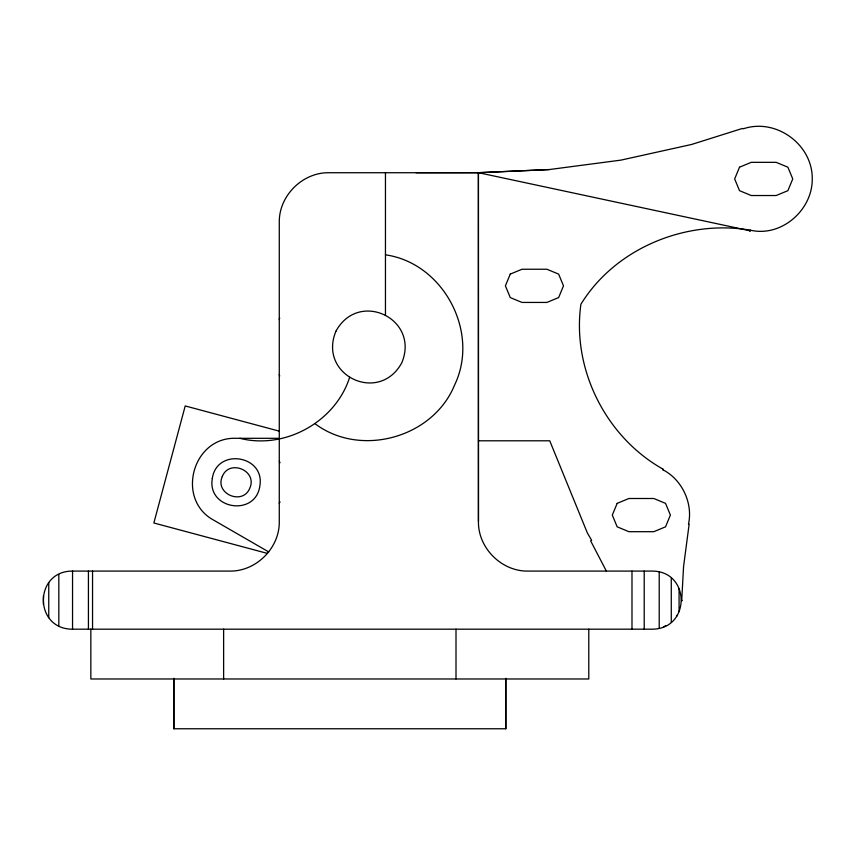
<?xml version="1.0" encoding="UTF-8"?>
<svg xmlns="http://www.w3.org/2000/svg" width="855" height="855" viewBox="0 0 855 855"><rect width="100%" height="100%" fill="white"/><g stroke="black" fill="none" stroke-linecap="round" stroke-linejoin="round"><path stroke-width="1.28" d="M90.844 629.184L90.844 678.977L588.785 678.977L588.785 629.184M505.797 678.977L505.797 728.77L173.832 728.77L173.832 678.314M505.797 728.77L505.797 678.314M681.692 600.67L683.583 566.427L689.151 524.168L688.489 524.051C693.159 503.178 681.969 479.559 662.988 469.823L662.443 468.818C605.639 436.659 571.781 368.986 580.908 304.252C615.728 247.576 686.811 219.329 750.433 230.187C781.299 237.423 812.539 210.138 812.25 178.93C812.688 144.463 775.913 117.734 743.273 128.816L742.471 128.421L691.652 144.452L620.965 160.12L549.188 169.568L478.373 172.731L329.068 172.731C302.446 172.229 278.773 195.902 279.275 222.524L279.275 438.305L236.076 438.305C192.29 436.67 175.35 499.897 214.081 520.374L268.684 551.903M549.188 169.568L478.373 172.667L478.447 521.293C477.849 547.905 501.639 571.696 528.251 571.087L652.728 571.087C690.605 571.728 690.605 628.543 652.728 629.184L71.799 629.184C33.922 628.543 33.922 571.728 71.799 571.087L229.482 571.087C256.094 571.696 279.884 547.905 279.275 521.293L279.275 438.936M279.275 319.503L279.671 318.028M677.481 614.745L676.743 616.198M349.663 377.279C335.566 421.739 285.025 449.848 239.828 438.305M279.275 503.381L280.045 501.864M662.988 469.823L663.309 469.256L662.443 468.818M665.842 625.646L663.779 626.704M416.214 172.731L478.373 172.667L750.316 230.85M478.447 440.795L549.744 440.795L587.374 532.975L591.639 540.296L590.634 540.852L606.366 571.087M385.455 254.822C443.521 263.084 480.104 332.456 454.529 385.156C432.993 437.846 360.393 457.97 314.918 423.642M279.275 431.144L185.214 405.943L153.857 522.982L267.455 553.42M478.447 172.731L478.447 521.293M681.777 600.135L682.087 600.67M279.275 461.198L280.045 462.705M279.275 374.522L279.671 375.986M679.084 588.657L679.084 611.614M671.282 578.108L671.282 622.162M659.216 572.113L659.216 628.158M644.21 571.087L644.21 629.184M631.984 571.087L631.984 629.184M456.004 629.184L456.004 678.977M385.455 172.731L385.455 315.495M223.625 629.184L223.625 678.977M173.832 678.977L173.832 728.77M92.543 571.087L92.543 629.184M88.428 571.087L88.428 629.184M72.547 571.087L72.547 629.184M58.824 574.549L58.824 625.721M48.756 582.608L48.756 617.663M43.434 595.85L43.434 604.421M212.307 478.522C206.867 509.377 255.474 517.083 259.845 486.046C265.285 455.191 216.668 447.496 212.307 478.522M750.092 230.797L749.386 230.658L750.433 230.187L750.092 230.829M222.268 476.566C214.53 494.019 243.002 505.818 249.874 488.002C257.612 470.549 229.14 458.75 222.268 476.566M335.962 331.163C317.536 375.056 378.925 404.629 401.754 362.851C420.179 318.958 358.79 289.396 335.962 331.163M510.264 274.102L505.401 285.837L510.264 297.572L521.999 302.435L546.901 302.435L558.636 297.572L563.498 285.837L558.636 274.102L546.901 269.24L521.999 269.24L510.264 274.102M739.522 167.195L734.659 178.93L739.522 190.665L751.256 195.528L776.148 195.528L787.893 190.665L792.756 178.93L787.893 167.195L776.148 162.332L751.256 162.332L739.522 167.195M617.171 503.36L612.308 515.095L617.171 526.83L628.906 531.692L653.797 531.692L665.532 526.83L670.395 515.095L665.532 503.36L653.797 498.497L628.906 498.497L617.171 503.36"/></g></svg>
